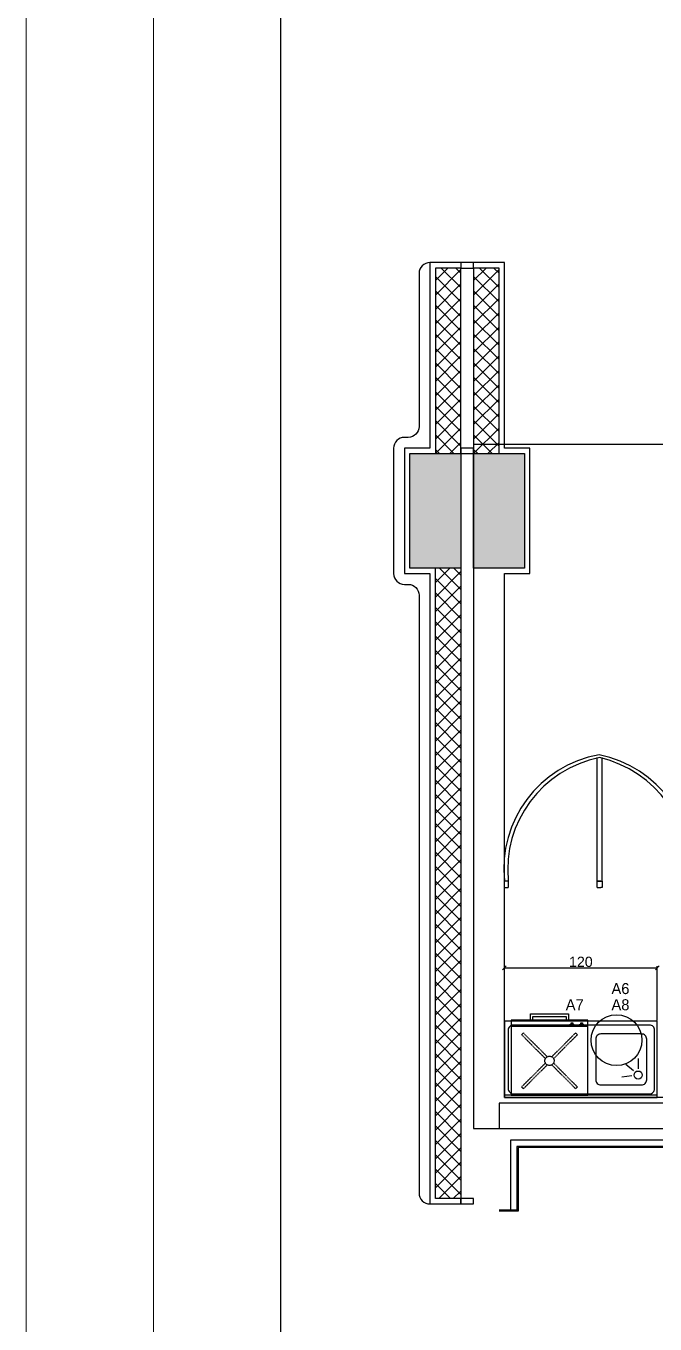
# Model space of a CAD drawing. Header units: millimetres. Extents: x 2103 to 6649, y 37758 to 41844.
# Drawn here: x 2103 to 2597, y 38778 to 39797 of the extents above; entities that cross this region are included whole.
import ezdxf
from ezdxf.enums import TextEntityAlignment as Align

# ---------------------------------------------------------------- set-up
doc = ezdxf.new("R2010")
doc.units = ezdxf.units.MM
doc.linetypes.add('DASHED', pattern=[0.75, 0.5, -0.25])
for name, color, linetype in [('A_Betonarme_Concrete', 6, 'Continuous'), ('A_BetonarmeTarama_ConcreteHatch', 251, 'Continuous'), ('A_Dilatasyon_ExpansionJoint', 225, 'Continuous'), ('A_DuvarAlcipan_WallPlasterboard', 53, 'Continuous'), ('A_DuvarBlok_WallBrickBlock', 87, 'Continuous'), ('A_DuvarTaramasi_WallHatch', 252, 'Continuous'), ('A_KaplamaSeramik_Cladding', 55, 'Continuous'), ('A_TutunmaBandi_', 221, 'Continuous'), ('A_YalitimIsi_HeatInsulation', 135, 'Continuous'), ('S2000-002 Çizgi', 7, 'Continuous')]:
    doc.layers.add(name, color=color, linetype=linetype)
doc.layers.add('YN_U_YAZI SEMBOL', color=7, linetype='Continuous', lineweight=9)
doc.styles.get("Standard").update_dxf_attribs({"font": 'arial.ttf'})
doc.styles.add('TAKSİM', font='GOTHIC.TTF', dxfattribs={"height": 20})
doc.dimstyles.new('OLCU50', dxfattribs={"dimtxt": 8, "dimasz": 3, "dimexe": 1.25, "dimexo": 0.625, "dimtad": 1, "dimdec": 0, "dimtxsty": 'Standard', "dimblk": 'OBLIQUE', "dimcen": 2.5, "dimclrd": 256, "dimclre": 251, "dimclrt": 25, "dimadec": 0, "dimazin": 0, "dimtfac": 1, "dimtdec": 0, "dimtmove": 0, "dimatfit": 3, "dimldrblk": 'OBLIQUE', "dimfxl": 1, "dimarcsym": 0})

# ---------------------------------------------------------------- blocks, each defined once
blk = doc.blocks.new('A$C521B02A0')
at = {"layer": 'S2000-002 Çizgi'}
blk.add_line((6.6, 10), (10.6, 10), dxfattribs=at)
for points in [[(0, 64), (0, 10), (60, 10), (60, 64)], [(0, 64), (0, 5), (60, 5), (60, 64)], [(3, 10), (6.6, 10), (6.6, 8.5), (3, 8.5)], [(4, 8.5), (5.4, 8.5), (5.4, 7.1), (4, 7.1)], [(10.6, 10), (14.3, 10), (14.3, 8.5), (10.6, 8.5)], [(11.6, 8.5), (13.1, 8.5), (13.1, 7.1), (11.6, 7.1)], [(45, 0), (15, 0), (15, 5), (45, 5)], [(43, 2), (17, 2), (17, 5), (43, 5)]]:
    blk.add_lwpolyline(points, close=True, dxfattribs=at)
at = {"layer": 'S2000-002 Çizgi', "linetype": 'DASHED'}
for points in [[(8.1, 57.4), (9.5, 58.8)], [(8.1, 57.4), (26.8, 38.7)], [(9.5, 58.8), (28.2, 40.1)], [(31.9, 40.2), (50.5, 58.8)], [(33.3, 38.8), (51.9, 57.4)], [(50.5, 58.8), (51.9, 57.4)], [(26.7, 35.1), (8.1, 16.4)], [(28.1, 33.6), (9.5, 15)], [(31.8, 33.7), (50.5, 15)], [(33.2, 35.2), (51.9, 16.4)], [(9.5, 15), (8.1, 16.4)], [(50.5, 15), (51.9, 16.4)]]:
    blk.add_lwpolyline(points, dxfattribs=at)
blk.add_circle((30, 36.9), 3.63, dxfattribs=at)
blk = doc.blocks.new('_Oblique')
at = {"color": 0, "linetype": 'ByBlock', "lineweight": -2}
blk.add_line((-0.5, -0.5), (0.5, 0.5), dxfattribs=at)
blk = doc.blocks.new('*D35')
at = {"color": 251, "lineweight": -2, "transparency": 16777216}
for p, q in [((2478.8, 39016.2), (2478.8, 39058.8)), ((2598.8, 39016.2), (2598.8, 39058.8))]:
    blk.add_line(p, q, dxfattribs=at)
at = {"lineweight": -2, "transparency": 16777216}
blk.add_line((2478.8, 39057.5), (2598.8, 39057.5), dxfattribs=at)
at = {"layer": 'Defpoints', "color": 0, "transparency": 16777216}
for p in [(2598.8, 39057.5), (2478.8, 39015.6), (2598.8, 39015.6)]:
    blk.add_point(p, dxfattribs=at)
at = {"lineweight": -2, "transparency": 16777216, "xscale": 3, "yscale": 3, "zscale": 3, "rotation": 180}
blk.add_blockref('_Oblique', (2478.8, 39057.5), dxfattribs=at)
at = {"lineweight": -2, "transparency": 16777216, "xscale": 3, "yscale": 3, "zscale": 3}
blk.add_blockref('_Oblique', (2598.8, 39057.5), dxfattribs=at)
at = {"color": 25, "transparency": 16777216, "insert": (2538.8, 39062.2), "char_height": 8, "attachment_point": 5}
blk.add_mtext('120', dxfattribs=at)

msp = doc.modelspace()

# ---------------------------------------------------------------- hatches: boundary and pattern name
at = {"layer": 'A_BetonarmeTarama_ConcreteHatch'}
h = msp.add_hatch(color=256, dxfattribs=at)
h.dxf.hatch_style = 1
h.paths.add_polyline_path([(2444.6, 39371.4), (2404.6, 39371.4), (2404.6, 39461.4), (2444.6, 39461.4)])
h = msp.add_hatch(color=256, dxfattribs=at)
h.dxf.hatch_style = 1
h.paths.add_polyline_path([(2494.6, 39371.4), (2454.6, 39371.4), (2454.6, 39461.4), (2494.6, 39461.4)], flags=17)
at = {"layer": 'A_DuvarTaramasi_WallHatch'}
h = msp.add_hatch(dxfattribs=at)
h.set_pattern_fill('_USER', color=256, scale=8, angle=45, double=1, pattern_type=0)
h.set_pattern_definition([(45, (11239.594, 48706.37), (-5.656854, 5.656854), []), (135, (11239.594, 48706.37), (-5.656854, -5.656854), [])])
h.paths.add_polyline_path([(2444.6, 39607.1), (2424.6, 39607.1), (2424.6, 39461.4), (2444.6, 39461.4)])
h = msp.add_hatch(dxfattribs=at)
h.set_pattern_fill('_USER', color=256, scale=8, angle=45, double=1, pattern_type=0)
h.set_pattern_definition([(45, (11269.594, 48706.37), (-5.656854, 5.656854), []), (135, (11269.594, 48706.37), (-5.656854, -5.656854), [])])
h.paths.add_polyline_path([(2474.6, 39607.1), (2454.6, 39607.1), (2454.6, 39461.4), (2474.6, 39461.4)])
h = msp.add_hatch(dxfattribs=at)
h.set_pattern_fill('_USER', color=256, scale=8, angle=45, double=1, pattern_type=0)
h.set_pattern_definition([(45, (11239.594, 49306.37), (-5.6568542, 5.6568542), []), (135, (11239.594, 49306.37), (-5.6568542, -5.6568542), [])])
h.paths.add_polyline_path([(2444.6, 38876.3), (2424.6, 38876.3), (2424.6, 39371.4), (2444.6, 39371.4)])

# ---------------------------------------------------------------- linework, layer by layer
at = {"color": 240}
msp.add_lwpolyline([(2303.3, 37858.4), (2303.3, 41644.2)], dxfattribs=at)
at = {"color": 4, "lineweight": 30, "true_color": 0x24ffff}
msp.add_lwpolyline([(2454.6, 39468.4), (2454.6, 38931.3), (3334.6, 38931.3), (3334.6, 39468.4), (2454.6, 39468.4)], dxfattribs=at)
at = {"color": 32}
for points in [[(2551.6, 39125.6), (2551.6, 39222.6)], [(2555.6, 39125.6), (2555.6, 39222.6)], [(2481.8, 39125.6), (2478.8, 39125.6)], [(2481.8, 39125.9), (2481.8, 39120.6)], [(2551.6, 39125.6), (2555.6, 39125.6)], [(2554.6, 39125.6), (2551.6, 39125.6)], [(2551.6, 39120.6), (2551.6, 39125.6)], [(2555.6, 39125.6), (2555.6, 39120.6), (2554.6, 39120.6)], [(2478.8, 39120.6), (2481.8, 39120.6)], [(2551.6, 39120.6), (2554.6, 39120.6)]]:
    msp.add_lwpolyline(points, dxfattribs=at)
msp.add_circle((2566.8, 39000.7), 20)
for centre, radius, start, end in [((2569.3, 39135.3), 91, 100.2749, 186.1446), ((2570.8, 39134.9), 89.4, 101.0428, 185.7974), ((2534.2, 39133.3), 93.4, 355.2362, 78.3443), ((2532.1, 39132.8), 92.4, 355.5332, 76.5546)]:
    msp.add_arc(centre, radius, start, end, dxfattribs=at)
at = {"layer": 'A_Betonarme_Concrete'}
for points in [[(2444.6, 39371.4), (2404.6, 39371.4), (2404.6, 39461.4), (2444.6, 39461.4)], [(2494.6, 39371.4), (2454.6, 39371.4), (2454.6, 39461.4), (2494.6, 39461.4)]]:
    msp.add_lwpolyline(points, close=True, dxfattribs=at)
at = {"layer": 'A_Dilatasyon_ExpansionJoint'}
for points in [[(2444.6, 39607.1), (2454.6, 39607.1), (2454.6, 39611.4), (2444.6, 39611.4)], [(2444.6, 39461.4), (2454.6, 39461.4), (2454.6, 39465.6), (2444.6, 39465.6)], [(2444.6, 38872.1), (2454.6, 38872.1), (2454.6, 38876.3), (2444.6, 38876.3)]]:
    msp.add_lwpolyline(points, close=True, dxfattribs=at)
at = {"layer": 'A_DuvarAlcipan_WallPlasterboard'}
for points in [[(2444.6, 39611.4), (2420.3, 39611.4), (2420.3, 39465.6), (2400.3, 39465.6), (2400.3, 39367.1), (2420.3, 39367.1), (2420.3, 38872.1), (2444.6, 38872.1), (2444.6, 38876.3)], [(3318.3, 38987.8), (3314, 38987.8), (3314, 38955.6), (2478.8, 38955.6), (2478.8, 39367.1), (2498.8, 39367.1), (2498.8, 39465.6), (2478.8, 39465.6), (2478.8, 39611.4), (2454.6, 39611.4)]]:
    msp.add_lwpolyline(points, dxfattribs=at)
at = {"layer": 'A_DuvarBlok_WallBrickBlock'}
for points in [[(2444.6, 39461.4), (2444.6, 39607.1), (2424.6, 39607.1), (2424.6, 39461.4)], [(2474.6, 39461.4), (2474.6, 39607.1), (2454.6, 39607.1), (2454.6, 39461.4)], [(2444.6, 39371.4), (2444.6, 38876.3), (2424.6, 38876.3), (2424.6, 39371.4)]]:
    msp.add_lwpolyline(points, dxfattribs=at)
msp.add_lwpolyline([(3334.6, 38987.8), (3318.3, 38987.8), (3318.3, 38951.3), (2474.6, 38951.3), (2474.6, 38931.3), (3334.6, 38931.3)], close=True, dxfattribs=at)
at = {"layer": 'A_KaplamaSeramik_Cladding'}
for points in [[(3349.6, 38997.8), (3349.6, 38916.3), (2489.6, 38916.3), (2489.6, 38866.3), (2474.6, 38866.3)], [(3334.6, 38996.8), (3348.6, 38996.8), (3348.6, 38917.3), (2488.6, 38917.3), (2488.6, 38867.3), (2474.6, 38867.3)]]:
    msp.add_lwpolyline(points, dxfattribs=at)
at = {"layer": 'A_TutunmaBandi_'}
msp.add_lwpolyline([(2420.3, 39611.4), (2420.3, 39611.4, 0.414214), (2411.8, 39602.9), (2411.8, 39482.6, -0.414214), (2403.3, 39474.1), (2400.3, 39474.1, 0.414214), (2391.8, 39465.6), (2391.8, 39367.1, 0.414214), (2400.3, 39358.6), (2403.3, 39358.6, -0.414214), (2411.8, 39350.1), (2411.8, 38880.6, 0.414214), (2420.3, 38872.1), (2420.3, 38872.1)], format="xyb", dxfattribs=at)
at = {"layer": 'A_YalitimIsi_HeatInsulation', "ltscale": 0.2}
msp.add_lwpolyline([(3343.6, 38996.8), (3343.6, 38922.3), (2483.6, 38922.3), (2483.6, 38867.3)], dxfattribs=at)
at = {"layer": 'S2000-002 Çizgi'}
for p, q in [((2584, 38978.3), (2584, 38986.2)), ((2578.8, 38972.8), (2571, 38971.7)), ((2580.1, 38976.6), (2574, 38981.6))]:
    msp.add_line(p, q, dxfattribs=at)
for points in [[(2598.8, 39015.6), (2478.8, 39015.6), (2478.8, 38955.6), (2598.8, 38955.6)], [(2598.8, 38957.6), (2478.8, 38957.6), (2478.8, 38955.6), (2598.8, 38955.6)]]:
    msp.add_lwpolyline(points, close=True, dxfattribs=at)
for points in [[(2592.7, 39012.6), (2485.8, 39012.6, 0.414214), (2481.8, 39008.6), (2481.8, 38962.6, 0.414214), (2485.8, 38958.6), (2592.7, 38958.6, 0.414214), (2596.7, 38962.6), (2596.7, 39008.6, 0.414214)], [(2586.5, 39005.6), (2554.5, 39005.6, 0.414214), (2550.5, 39001.6), (2550.5, 38969.6, 0.414214), (2554.5, 38965.6), (2586.5, 38965.6, 0.414214), (2590.5, 38969.6), (2590.5, 39001.6, 0.414214)]]:
    msp.add_lwpolyline(points, format="xyb", close=True, dxfattribs=at)
msp.add_circle((2583.8, 38973.3), 3.19, dxfattribs=at)
at = {"layer": 'YN_U_YAZI SEMBOL', "color": 240}
for points in [[(2103.3, 41844.2), (6648.8, 41844.2), (6648.8, 37758.4), (2103.3, 37758.4)], [(2203.3, 41744.2), (6548.8, 41744.2), (6548.8, 37858.4), (2203.3, 37858.4)]]:
    msp.add_lwpolyline(points, close=True, dxfattribs=at)

# ---------------------------------------------------------------- block references
at = {"layer": 'S2000-002 Çizgi', "rotation": 179.9999999999882}
msp.add_blockref('A$C521B02A0', (2544.2, 39021.4), dxfattribs=at)

# ---------------------------------------------------------------- texts
at = {"style": 'TAKSİM'}
for s, p in [('A6', (2569.9, 39036.9)), ('A7', (2534, 39024.2)), ('A8', (2569.9, 39024.2))]:
    msp.add_text(s, height=8.64, dxfattribs=at).set_placement(p, align=Align.CENTER)

# ---------------------------------------------------------------- dimensions: what is measured, and where the dimension line sits
dim = msp.add_linear_dim(base=(2598.8, 39057.5), p1=(2478.8, 39015.6), p2=(2598.8, 39015.6), dimstyle='OLCU50')
dim.commit()
dim.dimension.update_dxf_attribs({"geometry": '*D35', "text_midpoint": (2538.8, 39062.2)})

doc.saveas('drawing.dxf')
